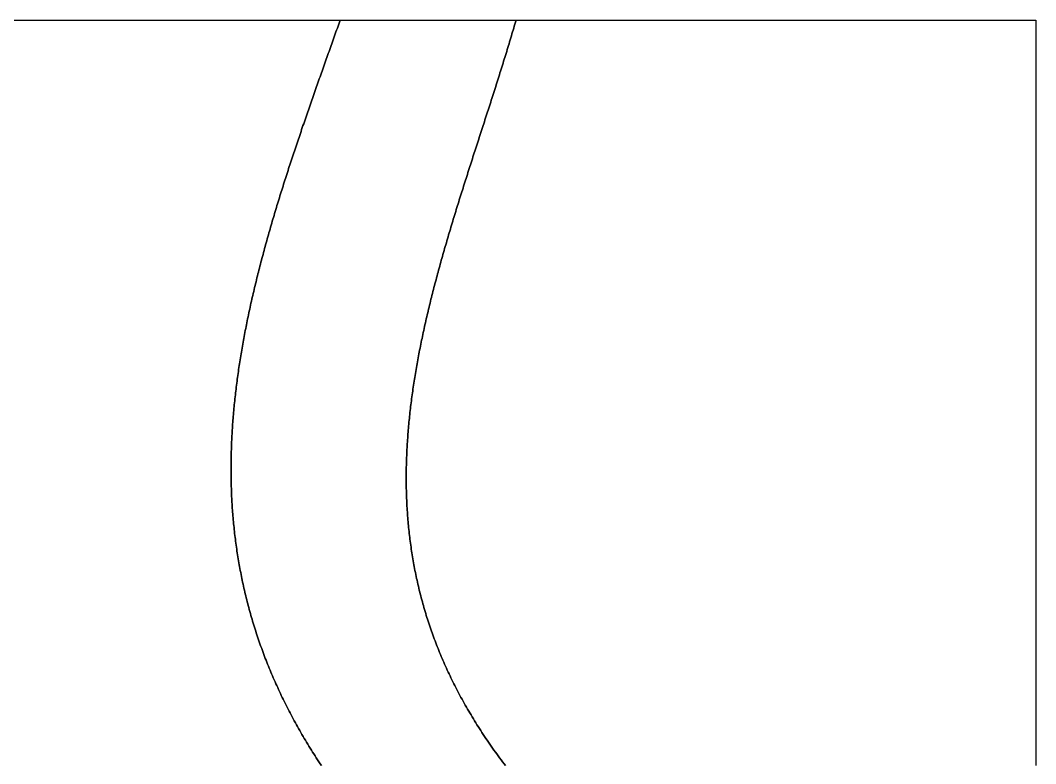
# Model space of a CAD drawing. Header units: millimetres. Extents: x 0 to 520, y 0 to 381.
# Drawn here: x 260 to 520, y 190.5 to 381 of the extents above; entities that cross this region are included whole.
import ezdxf

# ---------------------------------------------------------------- set-up
doc = ezdxf.new("R2010")
doc.units = ezdxf.units.MM
for name, color, linetype in [('P03_MAPLE', 3, 'CONTINUOUS'), ('P04_WALNUT', 3, 'CONTINUOUS'), ('P05_MAPLE', 3, 'CONTINUOUS')]:
    doc.layers.add(name, color=color, linetype=linetype)

msp = doc.modelspace()

# ---------------------------------------------------------------- linework, layer by layer
at = {"layer": 'P03_MAPLE'}
msp.add_lwpolyline([(178.110236, 381), (341.889764, 381), (341.712402, 380.5), (341.534964, 380), (341.357455, 379.5), (341.179885, 379), (341.002259, 378.5), (340.824586, 378), (340.646873, 377.5), (340.469128, 377), (340.291357, 376.5), (340.113569, 376), (339.935771, 375.5), (339.75797, 375), (339.580173, 374.5), (339.402389, 374), (339.224624, 373.5), (339.046886, 373), (338.869183, 372.5), (338.691521, 372), (338.513909, 371.5), (338.336353, 371), (338.158862, 370.5), (337.981442, 370), (337.804101, 369.5), (337.626847, 369), (337.449687, 368.5), (337.272628, 368), (337.095678, 367.5), (336.918845, 367), (336.742135, 366.5), (336.565556, 366), (336.389115, 365.5), (336.212821, 365), (336.03668, 364.5), (335.860701, 364), (335.684889, 363.5), (335.509253, 363), (335.333801, 362.5), (335.158539, 362), (334.983475, 361.5), (334.808617, 361), (334.633972, 360.5), (334.459547, 360), (334.28535, 359.5), (334.111389, 359), (333.93767, 358.5), (333.764202, 358), (333.590991, 357.5), (333.418045, 357), (333.245371, 356.5), (333.072978, 356), (332.900872, 355.5), (332.729061, 355), (332.557552, 354.5), (332.386353, 354), (332.215471, 353.5), (332.044913, 353), (331.874688, 352.5), (331.704802, 352), (331.535263, 351.5), (331.366078, 351), (331.197255, 350.5), (331.028802, 350), (330.860725, 349.5), (330.693032, 349), (330.525731, 348.5), (330.358829, 348), (330.192333, 347.5), (330.026251, 347), (329.86059, 346.5), (329.695358, 346), (329.530563, 345.5), (329.366211, 345), (329.20231, 344.5), (329.038867, 344), (328.875891, 343.5), (328.713388, 343), (328.551366, 342.5), (328.389832, 342), (328.228794, 341.5), (328.068259, 341), (327.908234, 340.5), (327.748728, 340), (327.589747, 339.5), (327.431299, 339), (327.273392, 338.5), (327.116032, 338), (326.959227, 337.5), (326.802985, 337), (326.647314, 336.5), (326.49222, 336), (326.33771, 335.5), (326.183794, 335), (326.030477, 334.5), (325.877768, 334), (325.725673, 333.5), (325.5742, 333), (325.423357, 332.5), (325.273152, 332), (325.12359, 331.5), (324.974681, 331), (324.826431, 330.5), (324.678848, 330), (324.53194, 329.5), (324.385713, 329), (324.240175, 328.5), (324.095334, 328), (323.951197, 327.5), (323.807771, 327), (323.665064, 326.5), (323.523084, 326), (323.381837, 325.5), (323.241332, 325), (323.101576, 324.5), (322.962575, 324), (322.824338, 323.5), (322.686872, 323), (322.550185, 322.5), (322.414284, 322), (322.279175, 321.5), (322.144868, 321), (322.011369, 320.5), (321.878685, 320), (321.746825, 319.5), (321.615795, 319), (321.485603, 318.5), (321.356257, 318), (321.227763, 317.5), (321.10013, 317), (320.973364, 316.5), (320.847474, 316), (320.722466, 315.5), (320.598348, 315), (320.475128, 314.5), (320.352813, 314), (320.23141, 313.5), (320.110927, 313), (319.991371, 312.5), (319.87275, 312), (319.755071, 311.5), (319.638342, 311), (319.522569, 310.5), (319.407762, 310), (319.293926, 309.5), (319.181069, 309), (319.069199, 308.5), (318.958323, 308), (318.848449, 307.5), (318.739585, 307), (318.631736, 306.5), (318.524912, 306), (318.419119, 305.5), (318.314365, 305), (318.210657, 304.5), (318.108003, 304), (318.00641, 303.5), (317.905886, 303), (317.806438, 302.5), (317.708074, 302), (317.6108, 301.5), (317.514625, 301), (317.419555, 300.5), (317.325599, 300), (317.232764, 299.5), (317.141056, 299), (317.050485, 298.5), (316.961056, 298), (316.872778, 297.5), (316.785657, 297), (316.699703, 296.5), (316.61492, 296), (316.531318, 295.5), (316.448904, 295), (316.367685, 294.5), (316.287669, 294), (316.208862, 293.5), (316.131273, 293), (316.054909, 292.5), (315.979777, 292), (315.905884, 291.5), (315.833239, 291), (315.761849, 290.5), (315.691721, 290), (315.622862, 289.5), (315.55528, 289), (315.488983, 288.5), (315.423977, 288), (315.360271, 287.5), (315.297871, 287), (315.236786, 286.5), (315.177022, 286), (315.118587, 285.5), (315.061489, 285), (315.005734, 284.5), (314.951331, 284), (314.898287, 283.5), (314.846609, 283), (314.796305, 282.5), (314.747381, 282), (314.699847, 281.5), (314.653708, 281), (314.608973, 280.5), (314.565649, 280), (314.523743, 279.5), (314.483262, 279), (314.444215, 278.5), (314.406609, 278), (314.370451, 277.5), (314.335748, 277), (314.302508, 276.5), (314.270739, 276), (314.240447, 275.5), (314.211641, 275), (314.184327, 274.5), (314.158514, 274), (314.134208, 273.5), (314.111417, 273), (314.090149, 272.5), (314.070411, 272), (314.05221, 271.5), (314.035553, 271), (314.02045, 270.5), (314.006905, 270), (313.994928, 269.5), (313.984526, 269), (313.975705, 268.5), (313.968474, 268), (313.96284, 267.5), (313.95881, 267), (313.956392, 266.5), (313.955593, 266), (313.956421, 265.5), (313.958883, 265), (313.962986, 264.5), (313.968739, 264), (313.976147, 263.5), (313.98522, 263), (313.995964, 262.5), (314.008387, 262), (314.022495, 261.5), (314.038298, 261), (314.055801, 260.5), (314.075013, 260), (314.095941, 259.5), (314.118593, 259), (314.142975, 258.5), (314.169095, 258), (314.196961, 257.5), (314.22658, 257), (314.25796, 256.5), (314.291108, 256), (314.326031, 255.5), (314.362737, 255), (314.401234, 254.5), (314.441528, 254), (314.483628, 253.5), (314.52754, 253), (314.573272, 252.5), (314.620832, 252), (314.670227, 251.5), (314.721464, 251), (314.774551, 250.5), (314.829495, 250), (314.886304, 249.5), (314.944985, 249), (315.005546, 248.5), (315.067994, 248), (315.132337, 247.5), (315.198581, 247), (315.266735, 246.5), (315.336805, 246), (315.4088, 245.5), (315.482727, 245), (315.558593, 244.5), (315.636405, 244), (315.716171, 243.5), (315.797899, 243), (315.881596, 242.5), (315.967269, 242), (316.054925, 241.5), (316.144574, 241), (316.23622, 240.5), (316.329873, 240), (316.425539, 239.5), (316.523227, 239), (316.622943, 238.5), (316.724694, 238), (316.828489, 237.5), (316.934335, 237), (317.042239, 236.5), (317.152208, 236), (317.264251, 235.5), (317.378374, 235), (317.494585, 234.5), (317.612891, 234), (317.733301, 233.5), (317.85582, 233), (317.980457, 232.5), (318.10722, 232), (318.236115, 231.5), (318.36715, 231), (318.500332, 230.5), (318.63567, 230), (318.773169, 229.5), (318.912839, 229), (319.054686, 228.5), (319.198717, 228), (319.344941, 227.5), (319.493364, 227), (319.643994, 226.5), (319.796838, 226), (319.951905, 225.5), (320.109201, 225), (320.268733, 224.5), (320.43051, 224), (320.594538, 223.5), (320.760825, 223), (320.929379, 222.5), (321.100207, 222), (321.273317, 221.5), (321.448715, 221), (321.626409, 220.5), (321.806407, 220), (321.988716, 219.5), (322.173344, 219), (322.360298, 218.5), (322.549586, 218), (322.741214, 217.5), (322.935191, 217), (323.131523, 216.5), (323.330219, 216), (323.531285, 215.5), (323.73473, 215), (323.94056, 214.5), (324.148783, 214), (324.359406, 213.5), (324.572438, 213), (324.787884, 212.5), (325.005754, 212), (325.226053, 211.5), (325.448791, 211), (325.673973, 210.5), (325.901608, 210), (326.131703, 209.5), (326.364265, 209), (326.599303, 208.5), (326.836822, 208), (327.076831, 207.5), (327.319337, 207), (327.564348, 206.5), (327.811871, 206), (328.061914, 205.5), (328.314483, 205), (328.569587, 204.5), (328.827233, 204), (329.087427, 203.5), (329.350179, 203), (329.615495, 202.5), (329.883382, 202), (330.153848, 201.5), (330.426901, 201), (330.702547, 200.5), (330.980795, 200), (331.261652, 199.5), (331.545125, 199), (331.831221, 198.5), (332.119949, 198), (332.411315, 197.5), (332.705327, 197), (333.001993, 196.5), (333.301319, 196), (333.603314, 195.5), (333.907984, 195), (334.215338, 194.5), (334.525382, 194), (334.838124, 193.5), (335.153572, 193), (335.471733, 192.5), (335.792614, 192), (336.116223, 191.5), (336.442567, 191), (336.771654, 190.5), (337.101036, 190)], dxfattribs=at)
at = {"layer": 'P04_WALNUT'}
msp.add_lwpolyline([(337.101036, 190), (336.771654, 190.5), (336.442567, 191), (336.116223, 191.5), (335.792614, 192), (335.471733, 192.5), (335.153572, 193), (334.838124, 193.5), (334.525382, 194), (334.215338, 194.5), (333.907984, 195), (333.603314, 195.5), (333.301319, 196), (333.001993, 196.5), (332.705327, 197), (332.411315, 197.5), (332.119949, 198), (331.831221, 198.5), (331.545125, 199), (331.261652, 199.5), (330.980795, 200), (330.702547, 200.5), (330.426901, 201), (330.153848, 201.5), (329.883382, 202), (329.615495, 202.5), (329.350179, 203), (329.087427, 203.5), (328.827233, 204), (328.569587, 204.5), (328.314483, 205), (328.061914, 205.5), (327.811871, 206), (327.564348, 206.5), (327.319337, 207), (327.076831, 207.5), (326.836822, 208), (326.599303, 208.5), (326.364265, 209), (326.131703, 209.5), (325.901608, 210), (325.673973, 210.5), (325.448791, 211), (325.226053, 211.5), (325.005754, 212), (324.787884, 212.5), (324.572438, 213), (324.359406, 213.5), (324.148783, 214), (323.94056, 214.5), (323.73473, 215), (323.531285, 215.5), (323.330219, 216), (323.131523, 216.5), (322.935191, 217), (322.741214, 217.5), (322.549586, 218), (322.360298, 218.5), (322.173344, 219), (321.988716, 219.5), (321.806407, 220), (321.626409, 220.5), (321.448715, 221), (321.273317, 221.5), (321.100207, 222), (320.929379, 222.5), (320.760825, 223), (320.594538, 223.5), (320.43051, 224), (320.268733, 224.5), (320.109201, 225), (319.951905, 225.5), (319.796838, 226), (319.643994, 226.5), (319.493364, 227), (319.344941, 227.5), (319.198717, 228), (319.054686, 228.5), (318.912839, 229), (318.773169, 229.5), (318.63567, 230), (318.500332, 230.5), (318.36715, 231), (318.236115, 231.5), (318.10722, 232), (317.980457, 232.5), (317.85582, 233), (317.733301, 233.5), (317.612891, 234), (317.494585, 234.5), (317.378374, 235), (317.264251, 235.5), (317.152208, 236), (317.042239, 236.5), (316.934335, 237), (316.828489, 237.5), (316.724694, 238), (316.622943, 238.5), (316.523227, 239), (316.425539, 239.5), (316.329873, 240), (316.23622, 240.5), (316.144574, 241), (316.054925, 241.5), (315.967269, 242), (315.881596, 242.5), (315.797899, 243), (315.716171, 243.5), (315.636405, 244), (315.558593, 244.5), (315.482727, 245), (315.4088, 245.5), (315.336805, 246), (315.266735, 246.5), (315.198581, 247), (315.132337, 247.5), (315.067994, 248), (315.005546, 248.5), (314.944985, 249), (314.886304, 249.5), (314.829495, 250), (314.774551, 250.5), (314.721464, 251), (314.670227, 251.5), (314.620832, 252), (314.573272, 252.5), (314.52754, 253), (314.483628, 253.5), (314.441528, 254), (314.401234, 254.5), (314.362737, 255), (314.326031, 255.5), (314.291108, 256), (314.25796, 256.5), (314.22658, 257), (314.196961, 257.5), (314.169095, 258), (314.142975, 258.5), (314.118593, 259), (314.095941, 259.5), (314.075013, 260), (314.055801, 260.5), (314.038298, 261), (314.022495, 261.5), (314.008387, 262), (313.995964, 262.5), (313.98522, 263), (313.976147, 263.5), (313.968739, 264), (313.962986, 264.5), (313.958883, 265), (313.956421, 265.5), (313.955593, 266), (313.956392, 266.5), (313.95881, 267), (313.96284, 267.5), (313.968474, 268), (313.975705, 268.5), (313.984526, 269), (313.994928, 269.5), (314.006905, 270), (314.02045, 270.5), (314.035553, 271), (314.05221, 271.5), (314.070411, 272), (314.090149, 272.5), (314.111417, 273), (314.134208, 273.5), (314.158514, 274), (314.184327, 274.5), (314.211641, 275), (314.240447, 275.5), (314.270739, 276), (314.302508, 276.5), (314.335748, 277), (314.370451, 277.5), (314.406609, 278), (314.444215, 278.5), (314.483262, 279), (314.523743, 279.5), (314.565649, 280), (314.608973, 280.5), (314.653708, 281), (314.699847, 281.5), (314.747381, 282), (314.796305, 282.5), (314.846609, 283), (314.898287, 283.5), (314.951331, 284), (315.005734, 284.5), (315.061489, 285), (315.118587, 285.5), (315.177022, 286), (315.236786, 286.5), (315.297871, 287), (315.360271, 287.5), (315.423977, 288), (315.488983, 288.5), (315.55528, 289), (315.622862, 289.5), (315.691721, 290), (315.761849, 290.5), (315.833239, 291), (315.905884, 291.5), (315.979777, 292), (316.054909, 292.5), (316.131273, 293), (316.208862, 293.5), (316.287669, 294), (316.367685, 294.5), (316.448904, 295), (316.531318, 295.5), (316.61492, 296), (316.699703, 296.5), (316.785657, 297), (316.872778, 297.5), (316.961056, 298), (317.050485, 298.5), (317.141056, 299), (317.232764, 299.5), (317.325599, 300), (317.419555, 300.5), (317.514625, 301), (317.6108, 301.5), (317.708074, 302), (317.806438, 302.5), (317.905886, 303), (318.00641, 303.5), (318.108003, 304), (318.210657, 304.5), (318.314365, 305), (318.419119, 305.5), (318.524912, 306), (318.631736, 306.5), (318.739585, 307), (318.848449, 307.5), (318.958323, 308), (319.069199, 308.5), (319.181069, 309), (319.293926, 309.5), (319.407762, 310), (319.522569, 310.5), (319.638342, 311), (319.755071, 311.5), (319.87275, 312), (319.991371, 312.5), (320.110927, 313), (320.23141, 313.5), (320.352813, 314), (320.475128, 314.5), (320.598348, 315), (320.722466, 315.5), (320.847474, 316), (320.973364, 316.5), (321.10013, 317), (321.227763, 317.5), (321.356257, 318), (321.485603, 318.5), (321.615795, 319), (321.746825, 319.5), (321.878685, 320), (322.011369, 320.5), (322.144868, 321), (322.279175, 321.5), (322.414284, 322), (322.550185, 322.5), (322.686872, 323), (322.824338, 323.5), (322.962575, 324), (323.101576, 324.5), (323.241332, 325), (323.381837, 325.5), (323.523084, 326), (323.665064, 326.5), (323.807771, 327), (323.951197, 327.5), (324.095334, 328), (324.240175, 328.5), (324.385713, 329), (324.53194, 329.5), (324.678848, 330), (324.826431, 330.5), (324.974681, 331), (325.12359, 331.5), (325.273152, 332), (325.423357, 332.5), (325.5742, 333), (325.725673, 333.5), (325.877768, 334), (326.030477, 334.5), (326.183794, 335), (326.33771, 335.5), (326.49222, 336), (326.647314, 336.5), (326.802985, 337), (326.959227, 337.5), (327.116032, 338), (327.273392, 338.5), (327.431299, 339), (327.589747, 339.5), (327.748728, 340), (327.908234, 340.5), (328.068259, 341), (328.228794, 341.5), (328.389832, 342), (328.551366, 342.5), (328.713388, 343), (328.875891, 343.5), (329.038867, 344), (329.20231, 344.5), (329.366211, 345), (329.530563, 345.5), (329.695358, 346), (329.86059, 346.5), (330.026251, 347), (330.192333, 347.5), (330.358829, 348), (330.525731, 348.5), (330.693032, 349), (330.860725, 349.5), (331.028802, 350), (331.197255, 350.5), (331.366078, 351), (331.535263, 351.5), (331.704802, 352), (331.874688, 352.5), (332.044913, 353), (332.215471, 353.5), (332.386353, 354), (332.557552, 354.5), (332.729061, 355), (332.900872, 355.5), (333.072978, 356), (333.245371, 356.5), (333.418045, 357), (333.590991, 357.5), (333.764202, 358), (333.93767, 358.5), (334.111389, 359), (334.28535, 359.5), (334.459547, 360), (334.633972, 360.5), (334.808617, 361), (334.983475, 361.5), (335.158539, 362), (335.333801, 362.5), (335.509253, 363), (335.684889, 363.5), (335.860701, 364), (336.03668, 364.5), (336.212821, 365), (336.389115, 365.5), (336.565556, 366), (336.742135, 366.5), (336.918845, 367), (337.095678, 367.5), (337.272628, 368), (337.449687, 368.5), (337.626847, 369), (337.804101, 369.5), (337.981442, 370), (338.158862, 370.5), (338.336353, 371), (338.513909, 371.5), (338.691521, 372), (338.869183, 372.5), (339.046886, 373), (339.224624, 373.5), (339.402389, 374), (339.580173, 374.5), (339.75797, 375), (339.935771, 375.5), (340.113569, 376), (340.291357, 376.5), (340.469128, 377), (340.646873, 377.5), (340.824586, 378), (341.002259, 378.5), (341.179885, 379), (341.357455, 379.5), (341.534964, 380), (341.712402, 380.5), (341.889764, 381), (386.929134, 381), (386.783759, 380.5), (386.637802, 380), (386.491274, 379.5), (386.344184, 379), (386.196543, 378.5), (386.048362, 378), (385.89965, 377.5), (385.750418, 377), (385.600676, 376.5), (385.450435, 376), (385.299705, 375.5), (385.148496, 375), (384.996819, 374.5), (384.844684, 374), (384.692101, 373.5), (384.53908, 373), (384.385633, 372.5), (384.231768, 372), (384.077498, 371.5), (383.922831, 371), (383.767778, 370.5), (383.61235, 370), (383.456557, 369.5), (383.300409, 369), (383.143916, 368.5), (382.987089, 368), (382.829939, 367.5), (382.672475, 367), (382.514708, 366.5), (382.356648, 366), (382.198305, 365.5), (382.03969, 365), (381.880814, 364.5), (381.721686, 364), (381.562316, 363.5), (381.402716, 363), (381.242896, 362.5), (381.082865, 362), (380.922634, 361.5), (380.762213, 361), (380.601614, 360.5), (380.440845, 360), (380.279918, 359.5), (380.118843, 359), (379.95763, 358.5), (379.796289, 358), (379.634831, 357.5), (379.473266, 357), (379.311604, 356.5), (379.149856, 356), (378.988032, 355.5), (378.826143, 355), (378.664198, 354.5), (378.502208, 354), (378.340183, 353.5), (378.178135, 353), (378.016072, 352.5), (377.854005, 352), (377.691946, 351.5), (377.529903, 351), (377.367887, 350.5), (377.205909, 350), (377.04398, 349.5), (376.882108, 349), (376.720305, 348.5), (376.558581, 348), (376.396946, 347.5), (376.235411, 347), (376.073986, 346.5), (375.912681, 346), (375.751507, 345.5), (375.590474, 345), (375.429592, 344.5), (375.268871, 344), (375.108322, 343.5), (374.947956, 343), (374.787782, 342.5), (374.627811, 342), (374.468053, 341.5), (374.308519, 341), (374.149219, 340.5), (373.990163, 340), (373.831361, 339.5), (373.672824, 339), (373.514563, 338.5), (373.356587, 338), (373.198907, 337.5), (373.041533, 337), (372.884475, 336.5), (372.727744, 336), (372.571351, 335.5), (372.415305, 335), (372.259616, 334.5), (372.104296, 334), (371.949354, 333.5), (371.794801, 333), (371.640647, 332.5), (371.486903, 332), (371.333578, 331.5), (371.180684, 331), (371.02823, 330.5), (370.876226, 330), (370.724684, 329.5), (370.573613, 329), (370.423024, 328.5), (370.272927, 328), (370.123332, 327.5), (369.97425, 327), (369.825691, 326.5), (369.677665, 326), (369.530184, 325.5), (369.383256, 325), (369.236892, 324.5), (369.091103, 324), (368.9459, 323.5), (368.801291, 323), (368.657288, 322.5), (368.513901, 322), (368.371141, 321.5), (368.229017, 321), (368.08754, 320.5), (367.94672, 320), (367.806568, 319.5), (367.667094, 319), (367.528309, 318.5), (367.390222, 318), (367.252843, 317.5), (367.116184, 317), (366.980255, 316.5), (366.845066, 316), (366.710627, 315.5), (366.576948, 315), (366.44404, 314.5), (366.311914, 314), (366.180579, 313.5), (366.050046, 313), (365.920325, 312.5), (365.791427, 312), (365.663362, 311.5), (365.536139, 311), (365.409771, 310.5), (365.284266, 310), (365.159635, 309.5), (365.035889, 309), (364.913038, 308.5), (364.791092, 308), (364.670061, 307.5), (364.549957, 307), (364.430788, 306.5), (364.312566, 306), (364.1953, 305.5), (364.079002, 305), (363.963681, 304.5), (363.849348, 304), (363.736013, 303.5), (363.623687, 303), (363.512379, 302.5), (363.402101, 302), (363.292861, 301.5), (363.184672, 301), (363.077543, 300.5), (362.971484, 300), (362.866506, 299.5), (362.762618, 299), (362.659833, 298.5), (362.558159, 298), (362.457607, 297.5), (362.358187, 297), (362.25991, 296.5), (362.162786, 296), (362.066826, 295.5), (361.972039, 295), (361.878436, 294.5), (361.786027, 294), (361.694823, 293.5), (361.604835, 293), (361.516071, 292.5), (361.428543, 292), (361.342261, 291.5), (361.257235, 291), (361.173476, 290.5), (361.090994, 290), (361.0098, 289.5), (360.929902, 289), (360.851313, 288.5), (360.774042, 288), (360.6981, 287.5), (360.623496, 287), (360.550242, 286.5), (360.478348, 286), (360.407823, 285.5), (360.338678, 285), (360.270925, 284.5), (360.204571, 284), (360.13963, 283.5), (360.076109, 283), (360.014021, 282.5), (359.953375, 282), (359.894181, 281.5), (359.83645, 281), (359.780193, 280.5), (359.725418, 280), (359.672138, 279.5), (359.620362, 279), (359.5701, 278.5), (359.521364, 278), (359.474162, 277.5), (359.428506, 277), (359.384405, 276.5), (359.341871, 276), (359.300913, 275.5), (359.261542, 275), (359.223768, 274.5), (359.187602, 274), (359.153053, 273.5), (359.120132, 273), (359.08885, 272.5), (359.059217, 272), (359.031242, 271.5), (359.004937, 271), (358.980312, 270.5), (358.957377, 270), (358.936142, 269.5), (358.916618, 269), (358.898815, 268.5), (358.882743, 268), (358.868413, 267.5), (358.855835, 267), (358.84502, 266.5), (358.835977, 266), (358.828717, 265.5), (358.82325, 265), (358.819587, 264.5), (358.817739, 264), (358.817714, 263.5), (358.819524, 263), (358.823179, 262.5), (358.828689, 262), (358.836065, 261.5), (358.845317, 261), (358.856455, 260.5), (358.86949, 260), (358.884432, 259.5), (358.901291, 259), (358.920078, 258.5), (358.940802, 258), (358.963475, 257.5), (358.988106, 257), (359.014706, 256.5), (359.043286, 256), (359.073855, 255.5), (359.106424, 255), (359.141003, 254.5), (359.177603, 254), (359.216233, 253.5), (359.256905, 253), (359.299628, 252.5), (359.344414, 252), (359.391271, 251.5), (359.440211, 251), (359.491243, 250.5), (359.544379, 250), (359.599629, 249.5), (359.657002, 249), (359.716509, 248.5), (359.778161, 248), (359.841967, 247.5), (359.907939, 247), (359.976086, 246.5), (360.046419, 246), (360.118948, 245.5), (360.193684, 245), (360.270636, 244.5), (360.349815, 244), (360.431232, 243.5), (360.514896, 243), (360.600819, 242.5), (360.68901, 242), (360.77948, 241.5), (360.872238, 241), (360.967297, 240.5), (361.064665, 240), (361.164352, 239.5), (361.266371, 239), (361.37073, 238.5), (361.47744, 238), (361.586511, 237.5), (361.697954, 237), (361.811779, 236.5), (361.927997, 236), (362.046617, 235.5), (362.16765, 235), (362.291106, 234.5), (362.416996, 234), (362.54533, 233.5), (362.676119, 233), (362.809371, 232.5), (362.945099, 232), (363.083313, 231.5), (363.224021, 231), (363.367236, 230.5), (363.512967, 230), (363.661225, 229.5), (363.812019, 229), (363.965361, 228.5), (364.12126, 228), (364.279727, 227.5), (364.440773, 227), (364.604407, 226.5), (364.77064, 226), (364.939482, 225.5), (365.110944, 225), (365.285035, 224.5), (365.461767, 224), (365.641149, 223.5), (365.823192, 223), (366.007907, 222.5), (366.195302, 222), (366.38539, 221.5), (366.57818, 221), (366.773682, 220.5), (366.971907, 220), (367.172865, 219.5), (367.376567, 219), (367.583023, 218.5), (367.792242, 218), (368.004236, 217.5), (368.219015, 217), (368.436589, 216.5), (368.656969, 216), (368.880164, 215.5), (369.106185, 215), (369.335043, 214.5), (369.566748, 214), (369.801309, 213.5), (370.038738, 213), (370.279045, 212.5), (370.52224, 212), (370.768333, 211.5), (371.017335, 211), (371.269256, 210.5), (371.524106, 210), (371.781896, 209.5), (372.042636, 209), (372.306336, 208.5), (372.573007, 208), (372.842659, 207.5), (373.115303, 207), (373.390948, 206.5), (373.669605, 206), (373.951284, 205.5), (374.235996, 205), (374.523751, 204.5), (374.814559, 204), (375.108431, 203.5), (375.405377, 203), (375.705407, 202.5), (376.008532, 202), (376.314762, 201.5), (376.624107, 201), (376.936577, 200.5), (377.252184, 200), (377.570936, 199.5), (377.892846, 199), (378.217922, 198.5), (378.546175, 198), (378.877616, 197.5), (379.212255, 197), (379.550102, 196.5), (379.891168, 196), (380.235463, 195.5), (380.582996, 195), (380.93378, 194.5), (381.287823, 194), (381.645136, 193.5), (382.00573, 193), (382.369614, 192.5), (382.7368, 192), (383.107297, 191.5), (383.481116, 191), (383.858268, 190.5), (384.235841, 190)], dxfattribs=at)
at = {"layer": 'P05_MAPLE'}
msp.add_lwpolyline([(384.235841, 190), (383.858268, 190.5), (383.481116, 191), (383.107297, 191.5), (382.7368, 192), (382.369614, 192.5), (382.00573, 193), (381.645136, 193.5), (381.287823, 194), (380.93378, 194.5), (380.582996, 195), (380.235463, 195.5), (379.891168, 196), (379.550102, 196.5), (379.212255, 197), (378.877616, 197.5), (378.546175, 198), (378.217922, 198.5), (377.892846, 199), (377.570936, 199.5), (377.252184, 200), (376.936577, 200.5), (376.624107, 201), (376.314762, 201.5), (376.008532, 202), (375.705407, 202.5), (375.405377, 203), (375.108431, 203.5), (374.814559, 204), (374.523751, 204.5), (374.235996, 205), (373.951284, 205.5), (373.669605, 206), (373.390948, 206.5), (373.115303, 207), (372.842659, 207.5), (372.573007, 208), (372.306336, 208.5), (372.042636, 209), (371.781896, 209.5), (371.524106, 210), (371.269256, 210.5), (371.017335, 211), (370.768333, 211.5), (370.52224, 212), (370.279045, 212.5), (370.038738, 213), (369.801309, 213.5), (369.566748, 214), (369.335043, 214.5), (369.106185, 215), (368.880164, 215.5), (368.656969, 216), (368.436589, 216.5), (368.219015, 217), (368.004236, 217.5), (367.792242, 218), (367.583023, 218.5), (367.376567, 219), (367.172865, 219.5), (366.971907, 220), (366.773682, 220.5), (366.57818, 221), (366.38539, 221.5), (366.195302, 222), (366.007907, 222.5), (365.823192, 223), (365.641149, 223.5), (365.461767, 224), (365.285035, 224.5), (365.110944, 225), (364.939482, 225.5), (364.77064, 226), (364.604407, 226.5), (364.440773, 227), (364.279727, 227.5), (364.12126, 228), (363.965361, 228.5), (363.812019, 229), (363.661225, 229.5), (363.512967, 230), (363.367236, 230.5), (363.224021, 231), (363.083313, 231.5), (362.945099, 232), (362.809371, 232.5), (362.676119, 233), (362.54533, 233.5), (362.416996, 234), (362.291106, 234.5), (362.16765, 235), (362.046617, 235.5), (361.927997, 236), (361.811779, 236.5), (361.697954, 237), (361.586511, 237.5), (361.47744, 238), (361.37073, 238.5), (361.266371, 239), (361.164352, 239.5), (361.064665, 240), (360.967297, 240.5), (360.872238, 241), (360.77948, 241.5), (360.68901, 242), (360.600819, 242.5), (360.514896, 243), (360.431232, 243.5), (360.349815, 244), (360.270636, 244.5), (360.193684, 245), (360.118948, 245.5), (360.046419, 246), (359.976086, 246.5), (359.907939, 247), (359.841967, 247.5), (359.778161, 248), (359.716509, 248.5), (359.657002, 249), (359.599629, 249.5), (359.544379, 250), (359.491243, 250.5), (359.440211, 251), (359.391271, 251.5), (359.344414, 252), (359.299628, 252.5), (359.256905, 253), (359.216233, 253.5), (359.177603, 254), (359.141003, 254.5), (359.106424, 255), (359.073855, 255.5), (359.043286, 256), (359.014706, 256.5), (358.988106, 257), (358.963475, 257.5), (358.940802, 258), (358.920078, 258.5), (358.901291, 259), (358.884432, 259.5), (358.86949, 260), (358.856455, 260.5), (358.845317, 261), (358.836065, 261.5), (358.828689, 262), (358.823179, 262.5), (358.819524, 263), (358.817714, 263.5), (358.817739, 264), (358.819587, 264.5), (358.82325, 265), (358.828717, 265.5), (358.835977, 266), (358.84502, 266.5), (358.855835, 267), (358.868413, 267.5), (358.882743, 268), (358.898815, 268.5), (358.916618, 269), (358.936142, 269.5), (358.957377, 270), (358.980312, 270.5), (359.004937, 271), (359.031242, 271.5), (359.059217, 272), (359.08885, 272.5), (359.120132, 273), (359.153053, 273.5), (359.187602, 274), (359.223768, 274.5), (359.261542, 275), (359.300913, 275.5), (359.341871, 276), (359.384405, 276.5), (359.428506, 277), (359.474162, 277.5), (359.521364, 278), (359.5701, 278.5), (359.620362, 279), (359.672138, 279.5), (359.725418, 280), (359.780193, 280.5), (359.83645, 281), (359.894181, 281.5), (359.953375, 282), (360.014021, 282.5), (360.076109, 283), (360.13963, 283.5), (360.204571, 284), (360.270925, 284.5), (360.338678, 285), (360.407823, 285.5), (360.478348, 286), (360.550242, 286.5), (360.623496, 287), (360.6981, 287.5), (360.774042, 288), (360.851313, 288.5), (360.929902, 289), (361.0098, 289.5), (361.090994, 290), (361.173476, 290.5), (361.257235, 291), (361.342261, 291.5), (361.428543, 292), (361.516071, 292.5), (361.604835, 293), (361.694823, 293.5), (361.786027, 294), (361.878436, 294.5), (361.972039, 295), (362.066826, 295.5), (362.162786, 296), (362.25991, 296.5), (362.358187, 297), (362.457607, 297.5), (362.558159, 298), (362.659833, 298.5), (362.762618, 299), (362.866506, 299.5), (362.971484, 300), (363.077543, 300.5), (363.184672, 301), (363.292861, 301.5), (363.402101, 302), (363.512379, 302.5), (363.623687, 303), (363.736013, 303.5), (363.849348, 304), (363.963681, 304.5), (364.079002, 305), (364.1953, 305.5), (364.312566, 306), (364.430788, 306.5), (364.549957, 307), (364.670061, 307.5), (364.791092, 308), (364.913038, 308.5), (365.035889, 309), (365.159635, 309.5), (365.284266, 310), (365.409771, 310.5), (365.536139, 311), (365.663362, 311.5), (365.791427, 312), (365.920325, 312.5), (366.050046, 313), (366.180579, 313.5), (366.311914, 314), (366.44404, 314.5), (366.576948, 315), (366.710627, 315.5), (366.845066, 316), (366.980255, 316.5), (367.116184, 317), (367.252843, 317.5), (367.390222, 318), (367.528309, 318.5), (367.667094, 319), (367.806568, 319.5), (367.94672, 320), (368.08754, 320.5), (368.229017, 321), (368.371141, 321.5), (368.513901, 322), (368.657288, 322.5), (368.801291, 323), (368.9459, 323.5), (369.091103, 324), (369.236892, 324.5), (369.383256, 325), (369.530184, 325.5), (369.677665, 326), (369.825691, 326.5), (369.97425, 327), (370.123332, 327.5), (370.272927, 328), (370.423024, 328.5), (370.573613, 329), (370.724684, 329.5), (370.876226, 330), (371.02823, 330.5), (371.180684, 331), (371.333578, 331.5), (371.486903, 332), (371.640647, 332.5), (371.794801, 333), (371.949354, 333.5), (372.104296, 334), (372.259616, 334.5), (372.415305, 335), (372.571351, 335.5), (372.727744, 336), (372.884475, 336.5), (373.041533, 337), (373.198907, 337.5), (373.356587, 338), (373.514563, 338.5), (373.672824, 339), (373.831361, 339.5), (373.990163, 340), (374.149219, 340.5), (374.308519, 341), (374.468053, 341.5), (374.627811, 342), (374.787782, 342.5), (374.947956, 343), (375.108322, 343.5), (375.268871, 344), (375.429592, 344.5), (375.590474, 345), (375.751507, 345.5), (375.912681, 346), (376.073986, 346.5), (376.235411, 347), (376.396946, 347.5), (376.558581, 348), (376.720305, 348.5), (376.882108, 349), (377.04398, 349.5), (377.205909, 350), (377.367887, 350.5), (377.529903, 351), (377.691946, 351.5), (377.854005, 352), (378.016072, 352.5), (378.178135, 353), (378.340183, 353.5), (378.502208, 354), (378.664198, 354.5), (378.826143, 355), (378.988032, 355.5), (379.149856, 356), (379.311604, 356.5), (379.473266, 357), (379.634831, 357.5), (379.796289, 358), (379.95763, 358.5), (380.118843, 359), (380.279918, 359.5), (380.440845, 360), (380.601614, 360.5), (380.762213, 361), (380.922634, 361.5), (381.082865, 362), (381.242896, 362.5), (381.402716, 363), (381.562316, 363.5), (381.721686, 364), (381.880814, 364.5), (382.03969, 365), (382.198305, 365.5), (382.356648, 366), (382.514708, 366.5), (382.672475, 367), (382.829939, 367.5), (382.987089, 368), (383.143916, 368.5), (383.300409, 369), (383.456557, 369.5), (383.61235, 370), (383.767778, 370.5), (383.922831, 371), (384.077498, 371.5), (384.231768, 372), (384.385633, 372.5), (384.53908, 373), (384.692101, 373.5), (384.844684, 374), (384.996819, 374.5), (385.148496, 375), (385.299705, 375.5), (385.450435, 376), (385.600676, 376.5), (385.750418, 377), (385.89965, 377.5), (386.048362, 378), (386.196543, 378.5), (386.344184, 379), (386.491274, 379.5), (386.637802, 380), (386.783759, 380.5), (386.929134, 381), (520, 381), (520, 380.5), (520, 380), (520, 379.5), (520, 379), (520, 378.5), (520, 378), (520, 377.5), (520, 377), (520, 376.5), (520, 376), (520, 375.5), (520, 375), (520, 374.5), (520, 374), (520, 373.5), (520, 373), (520, 372.5), (520, 372), (520, 371.5), (520, 371), (520, 370.5), (520, 370), (520, 369.5), (520, 369), (520, 368.5), (520, 368), (520, 367.5), (520, 367), (520, 366.5), (520, 366), (520, 365.5), (520, 365), (520, 364.5), (520, 364), (520, 363.5), (520, 363), (520, 362.5), (520, 362), (520, 361.5), (520, 361), (520, 360.5), (520, 360), (520, 359.5), (520, 359), (520, 358.5), (520, 358), (520, 357.5), (520, 357), (520, 356.5), (520, 356), (520, 355.5), (520, 355), (520, 354.5), (520, 354), (520, 353.5), (520, 353), (520, 352.5), (520, 352), (520, 351.5), (520, 351), (520, 350.5), (520, 350), (520, 349.5), (520, 349), (520, 348.5), (520, 348), (520, 347.5), (520, 347), (520, 346.5), (520, 346), (520, 345.5), (520, 345), (520, 344.5), (520, 344), (520, 343.5), (520, 343), (520, 342.5), (520, 342), (520, 341.5), (520, 341), (520, 340.5), (520, 340), (520, 339.5), (520, 339), (520, 338.5), (520, 338), (520, 337.5), (520, 337), (520, 336.5), (520, 336), (520, 335.5), (520, 335), (520, 334.5), (520, 334), (520, 333.5), (520, 333), (520, 332.5), (520, 332), (520, 331.5), (520, 331), (520, 330.5), (520, 330), (520, 329.5), (520, 329), (520, 328.5), (520, 328), (520, 327.5), (520, 327), (520, 326.5), (520, 326), (520, 325.5), (520, 325), (520, 324.5), (520, 324), (520, 323.5), (520, 323), (520, 322.5), (520, 322), (520, 321.5), (520, 321), (520, 320.5), (520, 320), (520, 319.5), (520, 319), (520, 318.5), (520, 318), (520, 317.5), (520, 317), (520, 316.5), (520, 316), (520, 315.5), (520, 315), (520, 314.5), (520, 314), (520, 313.5), (520, 313), (520, 312.5), (520, 312), (520, 311.5), (520, 311), (520, 310.5), (520, 310), (520, 309.5), (520, 309), (520, 308.5), (520, 308), (520, 307.5), (520, 307), (520, 306.5), (520, 306), (520, 305.5), (520, 305), (520, 304.5), (520, 304), (520, 303.5), (520, 303), (520, 302.5), (520, 302), (520, 301.5), (520, 301), (520, 300.5), (520, 300), (520, 299.5), (520, 299), (520, 298.5), (520, 298), (520, 297.5), (520, 297), (520, 296.5), (520, 296), (520, 295.5), (520, 295), (520, 294.5), (520, 294), (520, 293.5), (520, 293), (520, 292.5), (520, 292), (520, 291.5), (520, 291), (520, 290.5), (520, 290), (520, 289.5), (520, 289), (520, 288.5), (520, 288), (520, 287.5), (520, 287), (520, 286.5), (520, 286), (520, 285.5), (520, 285), (520, 284.5), (520, 284), (520, 283.5), (520, 283), (520, 282.5), (520, 282), (520, 281.5), (520, 281), (520, 280.5), (520, 280), (520, 279.5), (520, 279), (520, 278.5), (520, 278), (520, 277.5), (520, 277), (520, 276.5), (520, 276), (520, 275.5), (520, 275), (520, 274.5), (520, 274), (520, 273.5), (520, 273), (520, 272.5), (520, 272), (520, 271.5), (520, 271), (520, 270.5), (520, 270), (520, 269.5), (520, 269), (520, 268.5), (520, 268), (520, 267.5), (520, 267), (520, 266.5), (520, 266), (520, 265.5), (520, 265), (520, 264.5), (520, 264), (520, 263.5), (520, 263), (520, 262.5), (520, 262), (520, 261.5), (520, 261), (520, 260.5), (520, 260), (520, 259.5), (520, 259), (520, 258.5), (520, 258), (520, 257.5), (520, 257), (520, 256.5), (520, 256), (520, 255.5), (520, 255), (520, 254.5), (520, 254), (520, 253.5), (520, 253), (520, 252.5), (520, 252), (520, 251.5), (520, 251), (520, 250.5), (520, 250), (520, 249.5), (520, 249), (520, 248.5), (520, 248), (520, 247.5), (520, 247), (520, 246.5), (520, 246), (520, 245.5), (520, 245), (520, 244.5), (520, 244), (520, 243.5), (520, 243), (520, 242.5), (520, 242), (520, 241.5), (520, 241), (520, 240.5), (520, 240), (520, 239.5), (520, 239), (520, 238.5), (520, 238), (520, 237.5), (520, 237), (520, 236.5), (520, 236), (520, 235.5), (520, 235), (520, 234.5), (520, 234), (520, 233.5), (520, 233), (520, 232.5), (520, 232), (520, 231.5), (520, 231), (520, 230.5), (520, 230), (520, 229.5), (520, 229), (520, 228.5), (520, 228), (520, 227.5), (520, 227), (520, 226.5), (520, 226), (520, 225.5), (520, 225), (520, 224.5), (520, 224), (520, 223.5), (520, 223), (520, 222.5), (520, 222), (520, 221.5), (520, 221), (520, 220.5), (520, 220), (520, 219.5), (520, 219), (520, 218.5), (520, 218), (520, 217.5), (520, 217), (520, 216.5), (520, 216), (520, 215.5), (520, 215), (520, 214.5), (520, 214), (520, 213.5), (520, 213), (520, 212.5), (520, 212), (520, 211.5), (520, 211), (520, 210.5), (520, 210), (520, 209.5), (520, 209), (520, 208.5), (520, 208), (520, 207.5), (520, 207), (520, 206.5), (520, 206), (520, 205.5), (520, 205), (520, 204.5), (520, 204), (520, 203.5), (520, 203), (520, 202.5), (520, 202), (520, 201.5), (520, 201), (520, 200.5), (520, 200), (520, 199.5), (520, 199), (520, 198.5), (520, 198), (520, 197.5), (520, 197), (520, 196.5), (520, 196), (520, 195.5), (520, 195), (520, 194.5), (520, 194), (520, 193.5), (520, 193), (520, 192.5), (520, 192), (520, 191.5), (520, 191), (520, 190.5), (520, 190)], dxfattribs=at)

doc.saveas('drawing.dxf')
